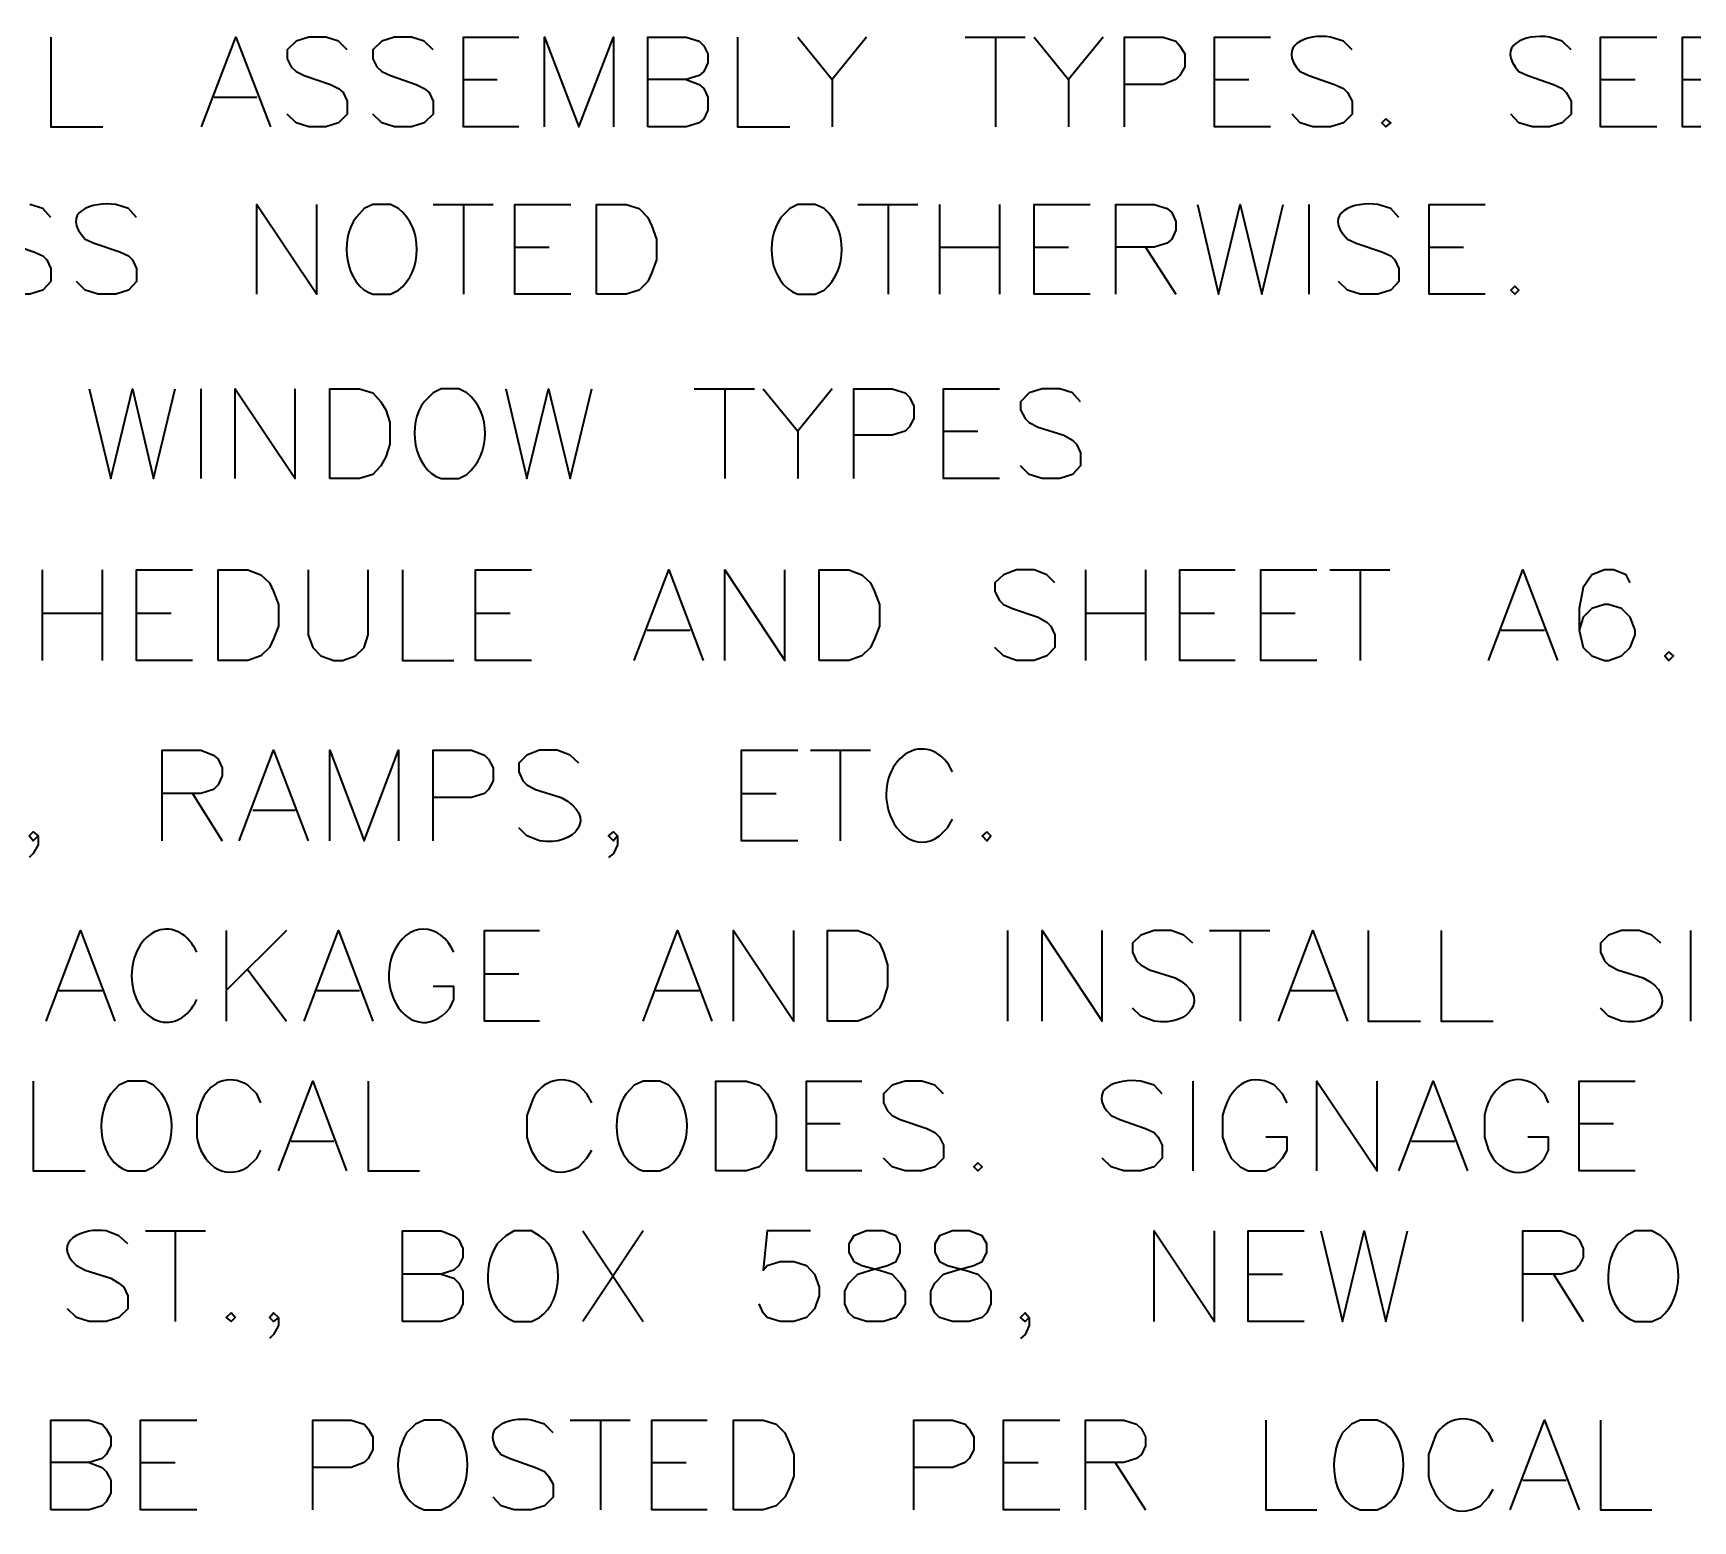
# Model space of a CAD drawing. Header units: inches. Extents: x 5 to 516, y -193 to 129.
# Drawn here: x 114.52 to 121.42, y 13.15 to 19.34 of the extents above; entities that cross this region are included whole.
import ezdxf

# ---------------------------------------------------------------- set-up
doc = ezdxf.new("R2010")
doc.units = ezdxf.units.IN
doc.header["$MEASUREMENT"] = 0
doc.layers.add('PDF_Geometry', color=7, linetype='Continuous')

msp = doc.modelspace()

# ---------------------------------------------------------------- linework, layer by layer
at = {"layer": 'PDF_Geometry', "lineweight": 35}
for points in [[(114.5903064, 19.3243338), (114.5903064, 18.9510004), (114.8069731, 18.9510004)], [(115.2169714, 18.9510021), (115.3603047, 19.3243354), (115.5036381, 18.9510021)], [(115.8236371, 19.2710009), (115.7869705, 19.3076676), (115.7336371, 19.3243343), (115.6636371, 19.3243343), (115.6103038, 19.3076676), (115.5736371, 19.2710009), (115.5736371, 19.2343343), (115.5903038, 19.2010009), (115.6103038, 19.1810009), (115.6436371, 19.1643343), (115.7536371, 19.1276676), (115.7869705, 19.1110009), (115.8069705, 19.0943343), (115.8236371, 19.0576676), (115.8236371, 19.0043343), (115.7869705, 18.9676676), (115.7336371, 18.9510009), (115.6636371, 18.9510009), (115.6103038, 18.9676676), (115.5736371, 19.0043343)], [(116.1803063, 19.2710009), (116.1436396, 19.3076676), (116.0903063, 19.3243343), (116.0203063, 19.3243343), (115.9669729, 19.3076676), (115.9303063, 19.2710009), (115.9303063, 19.2343343), (115.9469729, 19.2010009), (115.9669729, 19.1810009), (116.0036396, 19.1643343), (116.1103063, 19.1276676), (116.1436396, 19.1110009), (116.1636396, 19.0943343), (116.1803063, 19.0576676), (116.1803063, 19.0043343), (116.1436396, 18.9676676), (116.0903063, 18.9510009), (116.0203063, 18.9510009), (115.9669729, 18.9676676), (115.9303063, 19.0043343)], [(116.5369712, 18.9510021), (116.3069712, 18.9510021), (116.3069712, 19.3243354), (116.5369712, 19.3243354)], [(116.6436378, 18.9510021), (116.6436378, 19.3243354), (116.7869711, 18.9510021), (116.9303044, 19.3243354), (116.9303044, 18.9510021)], [(117.0736372, 18.9510021), (117.0736372, 19.3243354), (117.2336373, 19.3243354), (117.2869706, 19.3076688), (117.3069706, 19.2876688), (117.3236373, 19.2543354), (117.3236373, 19.2176688), (117.3069706, 19.1810021), (117.2869706, 19.1643354), (117.2336373, 19.1476688), (117.0736372, 19.1476688)], [(117.4469724, 19.3243338), (117.4469724, 18.9510004), (117.6636391, 18.9510004)], [(117.6969724, 19.3243338), (117.8403057, 19.1476671), (117.8403057, 18.9510004)], [(117.9836376, 19.3243338), (117.8403042, 19.1476671)], [(118.3936396, 19.3243338), (118.6436396, 19.3243338)], [(118.5203062, 19.3243338), (118.5203062, 18.9510004)], [(118.6803065, 19.3243338), (118.8236398, 19.1476671), (118.8236398, 18.9510004)], [(118.9669717, 19.3243338), (118.8236383, 19.1476671)], [(119.0569714, 18.9510021), (119.0569714, 19.3243354), (119.2169714, 19.3243354), (119.2703048, 19.3076688), (119.2869714, 19.2876688), (119.3069714, 19.2543354), (119.3069714, 19.2010021), (119.2869714, 19.1643354), (119.2703048, 19.1476688), (119.2169714, 19.1276688), (119.0569714, 19.1276688)], [(119.6636399, 18.9510021), (119.4303065, 18.9510021), (119.4303065, 19.3243354), (119.6636399, 19.3243354)], [(120.0036403, 19.2710009), (119.9669737, 19.3076676), (119.9136403, 19.3243343)], [(120.9136407, 19.2710009), (120.876974, 19.3076676), (120.8236407, 19.3243343)], [(121.2703057, 18.9510021), (121.0369724, 18.9510021), (121.0369724, 19.3243354), (121.2703057, 19.3243354)], [(121.6103055, 18.9510021), (121.3769721, 18.9510021), (121.3769721, 19.3243354), (121.6103055, 19.3243354)], [(116.3069712, 19.1476675), (116.4469712, 19.1476675)], [(117.2336375, 19.1476675), (117.2869709, 19.1276675), (117.3069709, 19.1110009), (117.3236375, 19.0743342), (117.3236375, 19.0210009), (117.3069709, 18.9843342), (117.2869709, 18.9676675), (117.2336375, 18.9510009), (117.0736375, 18.9510009)], [(119.4303065, 19.1476675), (119.5736399, 19.1476675)], [(119.7869736, 19.1810009), (119.8236403, 19.1643343), (119.930307, 19.1276676), (119.9669737, 19.1110009), (119.9836403, 19.0943343), (120.0036403, 19.0576676), (120.0036403, 19.0043343), (119.9669737, 18.9676676), (119.9136403, 18.9510009), (119.840307, 18.9510009), (119.7869736, 18.9676676), (119.7536403, 19.0043343)], [(120.696974, 19.1810009), (120.7336407, 19.1643343), (120.8403073, 19.1276676), (120.876974, 19.1110009), (120.8936407, 19.0943343), (120.9136407, 19.0576676), (120.9136407, 19.0043343), (120.876974, 18.9676676), (120.8236407, 18.9510009), (120.7536407, 18.9510009), (120.696974, 18.9676676), (120.6636407, 19.0043343)], [(121.0369724, 19.1476675), (121.1803057, 19.1476675)], [(121.3769721, 19.1476675), (121.5203055, 19.1476675)], [(115.2703059, 19.0743338), (115.4469726, 19.0743338)], [(114.5903064, 18.5743337), (114.5569731, 18.6110004), (114.5036398, 18.6276671)], [(114.9469722, 18.5743337), (114.9136388, 18.6110004), (114.8603055, 18.6276671)], [(115.4469722, 18.2543332), (115.4469722, 18.6276665), (115.6969722, 18.2543332), (115.6969722, 18.6276665)], [(116.0369729, 18.6110016), (116.0036396, 18.6276683), (115.9303063, 18.6276683), (115.8936396, 18.6110016), (115.8603063, 18.574335)], [(116.1803063, 18.6276683), (116.4303063, 18.6276683)], [(116.3069712, 18.6276683), (116.3069712, 18.2543349)], [(116.7536394, 18.2543332), (116.520306, 18.2543332), (116.520306, 18.6276665), (116.7536394, 18.6276665)], [(117.8069724, 18.6110016), (117.7703057, 18.6276683), (117.6969724, 18.6276683), (117.6636391, 18.6110016), (117.6269724, 18.574335)], [(117.9469724, 18.6276683), (118.1969724, 18.6276683)], [(118.0736373, 18.6276683), (118.0736373, 18.2543349)], [(118.2869722, 18.6276683), (118.2869722, 18.2543349)], [(118.5369722, 18.6276683), (118.5369722, 18.2543349)], [(118.9136398, 18.2543332), (118.6803065, 18.2543332), (118.6803065, 18.6276665), (118.9136398, 18.6276665)], [(119.0203062, 18.2543332), (119.0203062, 18.6276665), (119.1803063, 18.6276665), (119.2336396, 18.6109999), (119.2536396, 18.5943332), (119.2703063, 18.5576665), (119.2703063, 18.5209999), (119.2536396, 18.4843332), (119.2336396, 18.4676665), (119.1803063, 18.4509999), (119.0203062, 18.4509999)], [(119.360306, 18.6276683), (119.4469727, 18.2543349), (119.5369727, 18.6276683), (119.6269727, 18.2543349), (119.7169727, 18.6276683)], [(119.8236392, 18.6276683), (119.8236392, 18.2543349)], [(120.1969726, 18.5743337), (120.1636393, 18.6110004), (120.1103059, 18.6276671)], [(120.5569726, 18.2543332), (120.3236392, 18.2543332), (120.3236392, 18.6276665), (120.5569726, 18.6276665)], [(114.3769731, 18.4843337), (114.4136397, 18.4676671), (114.5203064, 18.4310004), (114.5569731, 18.4143337), (114.5736398, 18.3976671), (114.5903064, 18.3610004), (114.5903064, 18.3076671), (114.5569731, 18.2710004), (114.5036398, 18.2543337), (114.4303064, 18.2543337), (114.3769731, 18.2710004), (114.3403064, 18.3076671)], [(114.7336388, 18.4843337), (114.7703055, 18.4676671), (114.8769722, 18.4310004), (114.9136388, 18.4143337), (114.9303055, 18.3976671), (114.9469722, 18.3610004), (114.9469722, 18.3076671), (114.9136388, 18.2710004), (114.8603055, 18.2543337), (114.7869722, 18.2543337), (114.7336388, 18.2710004), (114.6969722, 18.3076671)], [(116.520306, 18.451002), (116.6636394, 18.451002)], [(118.2869722, 18.451002), (118.5369722, 18.451002)], [(118.6803065, 18.451002), (118.8236398, 18.451002)], [(119.1436396, 18.451002), (119.2703063, 18.2543354)], [(119.9836392, 18.4843337), (120.0203059, 18.4676671), (120.1269726, 18.4310004), (120.1636393, 18.4143337), (120.1803059, 18.3976671), (120.1969726, 18.3610004), (120.1969726, 18.3076671), (120.1636393, 18.2710004), (120.1103059, 18.2543337), (120.0369726, 18.2543337), (119.9836392, 18.2710004), (119.9469726, 18.3076671)], [(120.3236392, 18.451002), (120.4669725, 18.451002)], [(115.9303063, 18.2543349), (116.0036396, 18.2543349), (116.0369729, 18.2710016)], [(117.6969724, 18.2543349), (117.7703057, 18.2543349), (117.8069724, 18.2710016)], [(114.7503067, 17.8610006), (114.8403067, 17.4876672), (114.9303067, 17.8610006), (115.0169734, 17.4876672), (115.1069734, 17.8610006)], [(115.2136382, 17.8610006), (115.2136382, 17.4876672)], [(115.3569725, 17.4876671), (115.3569725, 17.8610005), (115.6069725, 17.4876671), (115.6069725, 17.8610005)], [(116.3203049, 17.8443339), (116.2869716, 17.8610006), (116.2136383, 17.8610006), (116.1803049, 17.8443339), (116.1436383, 17.8076672)], [(116.4836375, 17.8610006), (116.5703041, 17.4876672), (116.6603042, 17.8610006), (116.7503042, 17.4876672), (116.8403042, 17.8610006)], [(117.2669729, 17.8610006), (117.5169729, 17.8610006)], [(117.3936378, 17.8610006), (117.3936378, 17.4876672)], [(117.5536381, 17.8610006), (117.6969714, 17.6843339), (117.6969714, 17.4876672)], [(117.8403067, 17.8610006), (117.6969733, 17.6843339)], [(117.9303064, 17.4876671), (117.9303064, 17.8610005), (118.0903064, 17.8610005), (118.1436398, 17.8443338), (118.1603064, 17.8276672), (118.1803064, 17.7910005), (118.1803064, 17.7376672), (118.1603064, 17.7010005), (118.1436398, 17.6843338), (118.0903064, 17.6676671), (117.9303064, 17.6676671)], [(118.5369715, 17.4876671), (118.3036382, 17.4876671), (118.3036382, 17.8610005), (118.5369715, 17.8610005)], [(118.8736387, 17.8076677), (118.8403054, 17.8443344), (118.7869721, 17.861001), (118.7136387, 17.861001), (118.6603054, 17.8443344), (118.6236387, 17.8076677), (118.6236387, 17.7743344), (118.6436387, 17.7376677), (118.6603054, 17.721001), (118.6969721, 17.701001), (118.8036387, 17.6676677), (118.8403054, 17.6476677), (118.8569721, 17.631001), (118.8736387, 17.5943343), (118.8736387, 17.541001), (118.8403054, 17.5043343), (118.7869721, 17.4876677), (118.7136387, 17.4876677), (118.6603054, 17.5043343), (118.6236387, 17.541001)], [(118.3036382, 17.6843343), (118.4469715, 17.6843343)], [(116.2136383, 17.4876672), (116.2869716, 17.4876672), (116.3203049, 17.5043339)], [(114.5536379, 17.1076673), (114.5536379, 16.7310006)], [(114.8036379, 17.1076673), (114.8036379, 16.7310006)], [(115.1803055, 16.7310007), (114.9469722, 16.7310007), (114.9469722, 17.1076674), (115.1803055, 17.1076674)], [(115.6603071, 17.1076673), (115.6603071, 16.8376673), (115.6803071, 16.7843339), (115.7136404, 16.7510006), (115.7669737, 16.7310006), (115.8036404, 16.7310006), (115.8569737, 16.7510006), (115.8936404, 16.7843339), (115.9103071, 16.8376673), (115.9103071, 17.1076673)], [(116.053638, 17.1076673), (116.053638, 16.7310006), (116.2669713, 16.7310006)], [(116.5903059, 16.7310007), (116.3569726, 16.7310007), (116.3569726, 17.1076674), (116.5903059, 17.1076674)], [(117.0169729, 16.7310007), (117.1603062, 17.1076674), (117.3036396, 16.7310007)], [(117.3936378, 16.7310007), (117.3936378, 17.1076674), (117.6436378, 16.7310007), (117.6436378, 17.1076674)], [(118.766973, 17.0543344), (118.7336397, 17.0876678), (118.6803063, 17.1076678), (118.606973, 17.1076678), (118.5536397, 17.0876678), (118.516973, 17.0543344), (118.516973, 17.0176678), (118.536973, 16.9810011), (118.5536397, 16.9643344), (118.5903063, 16.9476678), (118.696973, 16.9110011), (118.7336397, 16.8910011), (118.7503064, 16.8743344), (118.766973, 16.8376678), (118.766973, 16.7843344), (118.7336397, 16.7510011), (118.6803063, 16.7310011), (118.606973, 16.7310011), (118.5536397, 16.7510011), (118.516973, 16.7843344)], [(118.8936396, 17.1076673), (118.8936396, 16.7310006)], [(119.1436396, 17.1076673), (119.1436396, 16.7310006)], [(119.5169723, 16.7310007), (119.2869722, 16.7310007), (119.2869722, 17.1076674), (119.5169723, 17.1076674)], [(119.8569722, 16.7310007), (119.6236388, 16.7310007), (119.6236388, 17.1076674), (119.8569722, 17.1076674)], [(119.9103057, 17.1076673), (120.1603057, 17.1076673)], [(120.0369723, 17.1076673), (120.0369723, 16.7310006)], [(120.570306, 16.7310007), (120.7136394, 17.1076674), (120.8569727, 16.7310007)], [(121.1603058, 17.0543344), (121.1436391, 17.0876678), (121.0903058, 17.1076678), (121.0536391, 17.1076678), (121.0003058, 17.0876678), (120.9636391, 17.0343344), (120.9469724, 16.9476678), (120.9469724, 16.8576678), (120.9636391, 16.7843344), (121.0003058, 16.7510011), (121.0536391, 16.7310011), (121.0703058, 16.7310011), (121.1236391, 16.7510011), (121.1603058, 16.7843344), (121.1803058, 16.8376678), (121.1803058, 16.8576678), (121.1603058, 16.9110011), (121.1236391, 16.9476678), (121.0703058, 16.9643344), (121.0536391, 16.9643344), (121.0003058, 16.9476678), (120.9636391, 16.9110011), (120.9469724, 16.8576678)], [(114.5536379, 16.927667), (114.8036379, 16.927667)], [(114.9469722, 16.927667), (115.0903055, 16.927667)], [(116.3569726, 16.927667), (116.5003059, 16.927667)], [(118.8936396, 16.927667), (119.1436396, 16.927667)], [(119.2869722, 16.927667), (119.4303056, 16.927667)], [(119.6236388, 16.927667), (119.7669722, 16.927667)], [(117.0703074, 16.8576673), (117.2503075, 16.8576673)], [(120.6236389, 16.8576673), (120.8036389, 16.8576673)], [(115.0536379, 15.9810006), (115.0536379, 16.3576673), (115.2136379, 16.3576673), (115.2669712, 16.3376673), (115.2869713, 16.3210006), (115.3036379, 16.284334), (115.3036379, 16.2510006), (115.2869713, 16.214334), (115.2669712, 16.194334), (115.2136379, 16.1776673), (115.0536379, 16.1776673)], [(115.3736385, 15.9810006), (115.5169718, 16.3576673), (115.6603052, 15.9810006)], [(115.7503068, 15.9810006), (115.7503068, 16.3576673), (115.8936401, 15.9810006), (116.0369735, 16.3576673), (116.0369735, 15.9810006)], [(116.1803063, 15.9810006), (116.1803063, 16.3576673), (116.3403063, 16.3576673), (116.3936396, 16.3376673), (116.4103063, 16.3210006), (116.4303063, 16.284334), (116.4303063, 16.2310006), (116.4103063, 16.194334), (116.3936396, 16.1776673), (116.3403063, 16.1610006), (116.1803063, 16.1610006)], [(116.786972, 16.3043344), (116.7503054, 16.3376677), (116.696972, 16.3576677), (116.6236387, 16.3576677), (116.5703054, 16.3376677), (116.536972, 16.3043344), (116.536972, 16.2676677), (116.5536387, 16.231001), (116.5703054, 16.2143344), (116.606972, 16.1943344), (116.7136387, 16.161001)], [(117.6969717, 15.9810006), (117.4636384, 15.9810006), (117.4636384, 16.3576673), (117.6969717, 16.3576673)], [(117.750307, 16.3576672), (118.000307, 16.3576672)], [(117.8736387, 16.3576672), (117.8736387, 15.9810005)], [(115.1803062, 16.1776669), (115.3036395, 15.9810002)], [(117.4636384, 16.1776669), (117.6069717, 16.1776669)], [(115.4303062, 16.1076672), (115.6069729, 16.1076672)], [(114.5369719, 16.0010007), (114.5169719, 15.9810006), (114.5003052, 16.0010007), (114.5169719, 16.0176673), (114.5369719, 16.0010007), (114.5369719, 15.964334), (114.5169719, 15.9276673), (114.5003052, 15.9110006)], [(116.6236387, 15.981001), (116.5703054, 16.001001), (116.536972, 16.0343344)], [(116.9469723, 16.0010007), (116.9303057, 15.9810006), (116.9103057, 16.0010007), (116.9303057, 16.0176673), (116.9469723, 16.0010007), (116.9469723, 15.964334), (116.9303057, 15.9276673), (116.9103057, 15.9110006)], [(118.2869734, 16.0010008), (118.3203067, 16.0343342), (118.3403067, 16.0710008)], [(114.5703072, 15.2310006), (114.7136406, 15.6076673), (114.8569739, 15.2310006)], [(115.3203073, 15.6076672), (115.3203073, 15.2310005)], [(115.5703073, 15.6076672), (115.3203073, 15.3576672)], [(115.6436377, 15.2310006), (115.786971, 15.6076673), (115.9303044, 15.2310006)], [(116.6236378, 15.2310006), (116.3936377, 15.2310006), (116.3936377, 15.6076673), (116.6236378, 15.6076673)], [(117.0536381, 15.2310006), (117.1969714, 15.6076673), (117.3403047, 15.2310006)], [(117.4303064, 15.2310006), (117.4303064, 15.6076673), (117.6803064, 15.2310006), (117.6803064, 15.6076673)], [(118.5703059, 15.6076672), (118.5703059, 15.2310005)], [(118.7136385, 15.2310006), (118.7136385, 15.6076673), (118.9636385, 15.2310006), (118.9636385, 15.6076673)], [(119.3403068, 15.5543343), (119.3036401, 15.5876677), (119.2503068, 15.6076677), (119.1803068, 15.6076677), (119.1236401, 15.5876677), (119.0903068, 15.5543343), (119.0903068, 15.5176677), (119.1069735, 15.481001), (119.1236401, 15.4643343), (119.1603068, 15.4443343), (119.2669735, 15.411001)], [(119.4103057, 15.6076672), (119.6603057, 15.6076672)], [(119.5369723, 15.6076672), (119.5369723, 15.2310005)], [(119.6969726, 15.2310006), (119.8403059, 15.6076673), (119.9836392, 15.2310006)], [(120.070306, 15.6076672), (120.070306, 15.2310005), (120.2869727, 15.2310005)], [(120.3736389, 15.6076672), (120.3736389, 15.2310005), (120.5903056, 15.2310005)], [(121.2869724, 15.5543343), (121.2503057, 15.5876677), (121.1969724, 15.6076677), (121.1236391, 15.6076677), (121.0703057, 15.5876677), (121.0369724, 15.5543343), (121.0369724, 15.5176677), (121.0536391, 15.481001), (121.0703057, 15.4643343), (121.1069724, 15.4443343), (121.2136391, 15.411001)], [(121.4103058, 15.6076672), (121.4103058, 15.2310005)], [(115.410307, 15.4443337), (115.570307, 15.2310004)], [(116.3936377, 15.4276669), (116.5369711, 15.4276669)], [(114.6236384, 15.3576672), (114.8036384, 15.3576672)], [(115.6969722, 15.3576672), (115.8736389, 15.3576672)], [(116.2503062, 15.2843341), (116.2669728, 15.3210008), (116.2669728, 15.3743341), (116.1803061, 15.3743341)], [(117.1069726, 15.3576672), (117.2869726, 15.3576672)], [(119.7503071, 15.3576672), (119.9303071, 15.3576672)], [(119.1803068, 15.231001), (119.1236401, 15.251001), (119.0903068, 15.2843343)], [(121.1236391, 15.231001), (121.0703057, 15.251001), (121.0369724, 15.2843343)], [(114.5169727, 14.9810005), (114.5169727, 14.6076672), (114.7336394, 14.6076672)], [(115.0169737, 14.9643339), (114.9836403, 14.9810005), (114.910307, 14.9810005), (114.8736403, 14.9643339), (114.840307, 14.9276672)], [(115.5369719, 14.6076671), (115.6803053, 14.9810005), (115.8203053, 14.6076671)], [(115.9103071, 14.9810005), (115.9103071, 14.6076672), (116.1236404, 14.6076672)], [(117.1603047, 14.9643339), (117.1236381, 14.9810005), (117.0536381, 14.9810005), (117.0169714, 14.9643339), (116.9836381, 14.9276672)], [(117.9636376, 14.6076671), (117.7336376, 14.6076671), (117.7336376, 14.9810005), (117.9636376, 14.9810005)], [(118.3036382, 14.9276668), (118.2669715, 14.9643335), (118.2136382, 14.9810002), (118.1436381, 14.9810002), (118.0903048, 14.9643335), (118.0536381, 14.9276668), (118.0536381, 14.8910002), (118.0703048, 14.8576668), (118.0903048, 14.8376668), (118.1236381, 14.8210001), (118.2336382, 14.7843335), (118.2669715, 14.7676668), (118.2869715, 14.7476668), (118.3036382, 14.7143335), (118.3036382, 14.6610001), (118.2669715, 14.6243335), (118.2136382, 14.6076668), (118.1436381, 14.6076668), (118.0903048, 14.6243335), (118.0536381, 14.6610001)], [(119.2136385, 14.9276668), (119.1803052, 14.9643335), (119.1236385, 14.9810002)], [(119.3403068, 14.9810005), (119.3403068, 14.6076672)], [(119.8569728, 14.6076671), (119.8569728, 14.9810005), (120.1069729, 14.6076671), (120.1069729, 14.9810005)], [(120.1969726, 14.6076671), (120.3403059, 14.9810005), (120.4836393, 14.6076671)], [(121.180306, 14.6076671), (120.9469727, 14.6076671), (120.9469727, 14.9810005), (121.180306, 14.9810005)], [(115.4636382, 14.8910008), (115.4469715, 14.9276675), (115.4103049, 14.9643341)], [(119.7336394, 14.8910008), (119.7136394, 14.9276675), (119.6803061, 14.9643341)], [(120.820306, 14.8910008), (120.8036394, 14.9276675), (120.7669727, 14.9643341)], [(115.2136382, 14.8910008), (115.1969715, 14.8376675), (115.1969715, 14.7476675)], [(117.7336376, 14.8043343), (117.8736376, 14.8043343)], [(119.0003052, 14.8376668), (119.0369718, 14.8210001), (119.1436385, 14.7843335), (119.1803052, 14.7676668), (119.1969718, 14.7476668), (119.2136385, 14.7143335), (119.2136385, 14.6610001), (119.1803052, 14.6243335), (119.1236385, 14.6076668), (119.0536385, 14.6076668), (119.0003052, 14.6243335), (118.9636385, 14.6610001)], [(119.4636394, 14.8376675), (119.4636394, 14.7476675), (119.4836394, 14.6943341), (119.5003061, 14.6610008), (119.5369727, 14.6243341), (119.5703061, 14.6076674), (119.6436394, 14.6076674), (119.6803061, 14.6243341), (119.7136394, 14.6610008), (119.7336394, 14.6943341), (119.7336394, 14.7476675), (119.6436394, 14.7476675)], [(120.5536394, 14.8376675), (120.5536394, 14.7476675), (120.570306, 14.6943341)], [(120.9469727, 14.8043343), (121.090306, 14.8043343)], [(115.5903065, 14.7310005), (115.7669732, 14.7310005)], [(120.2503072, 14.7310005), (120.4303072, 14.7310005)], [(120.8036394, 14.6610008), (120.820306, 14.6943341), (120.820306, 14.7476675), (120.7336394, 14.7476675)], [(115.4103049, 14.6243341), (115.4469715, 14.6610008), (115.4636382, 14.6943341)], [(116.7869733, 14.6243341), (116.8203066, 14.6610008), (116.8403066, 14.6943341)], [(114.910307, 14.6076672), (114.9836403, 14.6076672), (115.0169737, 14.6243338)], [(117.0536381, 14.6076672), (117.1236381, 14.6076672), (117.1603047, 14.6243338)], [(114.910307, 14.3043342), (114.8736403, 14.3376676), (114.820307, 14.3576676)], [(114.9836374, 14.3576671), (115.2336374, 14.3576671)], [(115.1069725, 14.3576671), (115.1069725, 13.9810004)], [(116.053638, 13.9810005), (116.053638, 14.3576672), (116.213638, 14.3576672), (116.2669713, 14.3376672), (116.2869713, 14.3210005), (116.303638, 14.2843338), (116.303638, 14.2476671), (116.2869713, 14.2143338), (116.2669713, 14.1943338), (116.213638, 14.1776671), (116.053638, 14.1776671)], [(116.6236395, 14.3376671), (116.5903062, 14.3576671), (116.5169728, 14.3576671), (116.4836395, 14.3376671), (116.4469728, 14.3043337)], [(116.803638, 14.3576671), (117.0536381, 13.9810004)], [(117.0536381, 14.3576671), (116.803638, 13.9810004)], [(117.750307, 14.3576671), (117.5703069, 14.3576671), (117.5536403, 14.1943337), (117.5703069, 14.2143337), (117.6236403, 14.2310004), (117.6803069, 14.2310004), (117.7336403, 14.2143337), (117.7669736, 14.1776671), (117.7869736, 14.1243337), (117.7869736, 14.0876671), (117.7669736, 14.0343337), (117.7336403, 13.9976671), (117.6803069, 13.9810004), (117.6236403, 13.9810004), (117.5703069, 13.9976671), (117.5536403, 14.0176671), (117.5369736, 14.0543337)], [(119.1803065, 13.9810005), (119.1803065, 14.3576672), (119.4303065, 13.9810005), (119.4303065, 14.3576672)], [(119.8036393, 13.9810005), (119.5703059, 13.9810005), (119.5703059, 14.3576672), (119.8036393, 14.3576672)], [(119.8736388, 14.3576671), (119.9636388, 13.9810004), (120.0536388, 14.3576671), (120.1436388, 13.9810004), (120.2336389, 14.3576671)], [(120.7136386, 13.9810005), (120.7136386, 14.3576672), (120.8736386, 14.3576672), (120.9303053, 14.3376672), (120.946972, 14.3210005), (120.9636386, 14.2843338), (120.9636386, 14.2476671), (120.946972, 14.2143338), (120.9303053, 14.1943338), (120.8736386, 14.1776671), (120.7136386, 14.1776671)], [(121.2869734, 14.3376671), (121.2503067, 14.3576671), (121.1803067, 14.3576671), (121.14364, 14.3376671), (121.1069733, 14.3043337)], [(114.6969736, 14.2143342), (114.7336403, 14.1943342), (114.840307, 14.1610009), (114.8736403, 14.1410009), (114.8936403, 14.1243342), (114.910307, 14.0876675), (114.910307, 14.0343342), (114.8736403, 13.9976675), (114.820307, 13.9810009), (114.750307, 13.9810009), (114.6969736, 13.9976675), (114.660307, 14.0343342)], [(116.2136383, 14.1776668), (116.2669716, 14.1610001), (116.2869716, 14.1410001), (116.3036383, 14.1076668), (116.3036383, 14.0543334), (116.2869716, 14.0176668), (116.2669716, 13.9976668), (116.2136383, 13.9810001), (116.0536382, 13.9810001)], [(119.5703059, 14.1776668), (119.7136393, 14.1776668)], [(120.8403069, 14.1776668), (120.9636403, 13.9810001)], [(115.5369719, 13.9976673), (115.5169719, 13.9810006), (115.5003053, 13.9976673), (115.5169719, 14.0176673), (115.5369719, 13.9976673), (115.5369719, 13.964334), (115.5169719, 13.9276673), (115.5003053, 13.9110006)], [(118.6603056, 13.9976673), (118.6436389, 13.9810006), (118.6236389, 13.9976673), (118.6436389, 14.0176673), (118.6603056, 13.9976673), (118.6603056, 13.964334), (118.6436389, 13.9276673), (118.6236389, 13.9110006)], [(116.5169728, 13.9810004), (116.5903062, 13.9810004), (116.6236395, 13.9976671)], [(121.1803067, 13.9810004), (121.2503067, 13.9810004), (121.2869734, 13.9976671)], [(114.5903064, 13.1976667), (114.5903064, 13.5710001), (114.7503064, 13.5710001), (114.8036398, 13.5543334), (114.8203064, 13.5343334), (114.8403064, 13.5010001), (114.8403064, 13.4643334), (114.8203064, 13.4276667), (114.8036398, 13.4110001), (114.7503064, 13.3943334), (114.5903064, 13.3943334)], [(115.1969715, 13.1976667), (114.9636382, 13.1976667), (114.9636382, 13.5710001), (115.1969715, 13.5710001)], [(115.6803062, 13.1976667), (115.6803062, 13.5710001), (115.8403063, 13.5710001), (115.8936396, 13.5543334), (115.9103063, 13.5343334), (115.9303063, 13.5010001), (115.9303063, 13.4476667), (115.9103063, 13.4110001), (115.8936396, 13.3943334), (115.8403063, 13.3743334), (115.6803062, 13.3743334)], [(116.2503044, 13.5543335), (116.2136377, 13.5710002), (116.1436377, 13.5710002), (116.106971, 13.5543335), (116.0703044, 13.5176668)], [(116.6803063, 13.5176673), (116.6436397, 13.554334), (116.5903063, 13.5710006)], [(116.7503069, 13.5710002), (117.0003069, 13.5710002)], [(116.8769718, 13.5710002), (116.8769718, 13.1976668)], [(117.3203066, 13.1976667), (117.0903066, 13.1976667), (117.0903066, 13.5710001), (117.3203066, 13.5710001)], [(118.1803064, 13.1976667), (118.1803064, 13.5710001), (118.3403065, 13.5710001), (118.3936398, 13.5543334), (118.4103065, 13.5343334), (118.4303065, 13.5010001), (118.4303065, 13.4476667), (118.4103065, 13.4110001), (118.3936398, 13.3943334), (118.3403065, 13.3743334), (118.1803064, 13.3743334)], [(118.7869715, 13.1976667), (118.5536382, 13.1976667), (118.5536382, 13.5710001), (118.7869715, 13.5710001)], [(118.8936396, 13.1976667), (118.8936396, 13.5710001), (119.0536396, 13.5710001), (119.106973, 13.5543334), (119.126973, 13.5343334), (119.1436396, 13.5010001), (119.1436396, 13.4643334), (119.126973, 13.4276667), (119.106973, 13.4110001), (119.0536396, 13.3943334), (118.8936396, 13.3943334)], [(119.6436397, 13.5710002), (119.6436397, 13.1976668), (119.856973, 13.1976668)], [(120.143639, 13.5543335), (120.1069723, 13.5710002), (120.0369723, 13.5710002), (120.0003056, 13.5543335), (119.963639, 13.5176668)], [(120.6603058, 13.1976667), (120.8036391, 13.5710001), (120.9469724, 13.1976667)], [(121.0369724, 13.5710002), (121.0369724, 13.1976668), (121.2503057, 13.1976668)], [(114.7503067, 13.3943339), (114.80364, 13.3743339), (114.8203067, 13.3576672), (114.8403067, 13.3210005), (114.8403067, 13.2676672), (114.8203067, 13.2310005), (114.80364, 13.2143339), (114.7503067, 13.1976672), (114.5903067, 13.1976672)], [(114.9636382, 13.3943339), (115.1069715, 13.3943339)], [(116.4636396, 13.4276673), (116.5003063, 13.4110006), (116.606973, 13.3743339), (116.6436397, 13.3576673), (116.6603063, 13.3376673), (116.6803063, 13.3043339), (116.6803063, 13.2510006), (116.6436397, 13.2143339), (116.5903063, 13.1976673), (116.516973, 13.1976673), (116.4636396, 13.2143339), (116.4303063, 13.2510006)], [(117.0903066, 13.3943339), (117.23364, 13.3943339)], [(118.5536382, 13.3943339), (118.6969715, 13.3943339)], [(119.016973, 13.3943339), (119.1436397, 13.1976672)], [(120.5369736, 13.2143337), (120.5703069, 13.2510004), (120.5903069, 13.2843337)], [(120.7136386, 13.3210001), (120.8936386, 13.3210001)], [(116.1436377, 13.1976668), (116.2136377, 13.1976668), (116.2503044, 13.2143335)], [(120.0369723, 13.1976668), (120.1069723, 13.1976668), (120.143639, 13.2143335)]]:
    msp.add_lwpolyline(points, dxfattribs=at)
for points in [[(120.1436397, 18.9843341), (120.1269731, 18.9676674), (120.1436397, 18.9510007), (120.1636397, 18.9676674)], [(116.8603058, 18.2543332), (116.8603058, 18.6276665), (116.9836391, 18.6276665), (117.0369725, 18.6109999), (117.0736391, 18.5743332), (117.0903058, 18.5376665), (117.1103058, 18.4843332), (117.1103058, 18.3976665), (117.0903058, 18.3443332), (117.0736391, 18.3076665), (117.0369725, 18.2709998), (116.9836391, 18.2543332)], [(120.6803066, 18.2876686), (120.66364, 18.2710019), (120.6803066, 18.2543352), (120.6969733, 18.2710019)], [(115.7503068, 17.4876671), (115.7503068, 17.8610005), (115.8736401, 17.8610005), (115.9303068, 17.8443338), (115.9636401, 17.8076672), (115.9836401, 17.7743338), (116.0003068, 17.7210005), (116.0003068, 17.6310005), (115.9836401, 17.5776671), (115.9636401, 17.5410005), (115.9303068, 17.5043338), (115.8736401, 17.4876671)], [(115.2869719, 16.7310007), (115.2869719, 17.1076674), (115.4103053, 17.1076674), (115.4636386, 17.0876674), (115.5003053, 17.054334), (115.5169719, 17.0176674), (115.5369719, 16.964334), (115.5369719, 16.874334), (115.5169719, 16.8210007), (115.5003053, 16.784334), (115.4636386, 16.7510007), (115.4103053, 16.7310007)], [(117.7869721, 16.7310007), (117.7869721, 17.1076674), (117.9103055, 17.1076674), (117.9636388, 17.0876674), (118.0003055, 17.054334), (118.0169721, 17.0176674), (118.0369721, 16.964334), (118.0369721, 16.874334), (118.0169721, 16.8210007), (118.0003055, 16.784334), (117.9636388, 16.7510007), (117.9103055, 16.7310007)], [(121.3203061, 16.7676675), (121.3036394, 16.7510009), (121.3203061, 16.7310009), (121.3403061, 16.7510009)], [(118.4836393, 16.0176675), (118.4636393, 16.0010008), (118.4836393, 15.9810008), (118.500306, 16.0010008)], [(117.8203075, 15.2310006), (117.8203075, 15.6076673), (117.9469742, 15.6076673), (118.0003075, 15.5876673), (118.0369742, 15.5543339), (118.0536409, 15.5176672), (118.0703075, 15.4643339), (118.0703075, 15.3743339), (118.0536409, 15.3210006), (118.0369742, 15.2843339), (118.0003075, 15.2510006), (117.9469742, 15.2310006)], [(117.3569726, 14.6076671), (117.3569726, 14.9810005), (117.4836393, 14.9810005), (117.5369727, 14.9643338), (117.570306, 14.9276671), (117.590306, 14.8910005), (117.6069727, 14.8376671), (117.6069727, 14.7476671), (117.590306, 14.6943338), (117.570306, 14.6610004), (117.5369727, 14.6243338), (117.4836393, 14.6076671)], [(118.4469725, 14.6410008), (118.4303058, 14.6243341), (118.4469725, 14.6076674), (118.4636391, 14.6243341)], [(117.9836376, 14.3576671), (117.9303043, 14.3376671), (117.9103043, 14.3043337), (117.9103043, 14.2676671), (117.9303043, 14.2310004), (117.9636376, 14.2143337), (118.0369709, 14.1943337), (118.0903043, 14.1776671), (118.1236376, 14.1410004), (118.1436376, 14.1076671), (118.1436376, 14.0543337), (118.1236376, 14.0176671), (118.1069709, 13.9976671), (118.0536376, 13.9810004), (117.9836376, 13.9810004), (117.9303043, 13.9976671), (117.9103043, 14.0176671), (117.8936376, 14.0543337), (117.8936376, 14.1076671), (117.9103043, 14.1410004), (117.9469709, 14.1776671), (118.0003043, 14.1943337), (118.0703043, 14.2143337), (118.1069709, 14.2310004), (118.1236376, 14.2676671), (118.1236376, 14.3043337), (118.1069709, 14.3376671), (118.0536376, 14.3576671)], [(118.3403067, 14.3576671), (118.2869734, 14.3376671), (118.2669734, 14.3043337), (118.2669734, 14.2676671), (118.2869734, 14.2310004), (118.3203067, 14.2143337), (118.3936401, 14.1943337), (118.4469734, 14.1776671), (118.4836401, 14.1410004), (118.5003067, 14.1076671), (118.5003067, 14.0543337), (118.4836401, 14.0176671), (118.4636401, 13.9976671), (118.4103067, 13.9810004), (118.3403067, 13.9810004), (118.2869734, 13.9976671), (118.2669734, 14.0176671), (118.2503067, 14.0543337), (118.2503067, 14.1076671), (118.2669734, 14.1410004), (118.3036401, 14.1776671), (118.3569734, 14.1943337), (118.4303067, 14.2143337), (118.4636401, 14.2310004), (118.4836401, 14.2676671), (118.4836401, 14.3043337), (118.4636401, 14.3376671), (118.4103067, 14.3576671)], [(115.3403065, 14.0176673), (115.3203065, 13.9976673), (115.3403065, 13.9810007), (115.3569732, 13.9976673)], [(117.4303064, 13.1976667), (117.4303064, 13.5710001), (117.5536397, 13.5710001), (117.6069731, 13.5543334), (117.6436397, 13.5176667), (117.6603064, 13.4810001), (117.6803064, 13.4276667), (117.6803064, 13.3376667), (117.6603064, 13.2843334), (117.6436397, 13.2510001), (117.6069731, 13.2143334), (117.5536397, 13.1976667)]]:
    msp.add_lwpolyline(points, close=True, dxfattribs=at)
for points in [[(116.8403066, 14.8910008), (116.8203066, 14.9276675), (116.7869733, 14.9643341, 0.508478841), (116.5903066, 14.8910008), (116.5703066, 14.8376675), (116.5703066, 14.7476675)], [(120.5903069, 13.4810004), (120.5703069, 13.5176671), (120.5369736, 13.5543338, 0.508478841), (120.3403069, 13.4810004), (120.3203069, 13.4276671), (120.3203069, 13.3376671)]]:
    msp.add_lwpolyline(points, format="xyb", dxfattribs=at)
for centre, major_axis, ratio, start_param, end_param in [((118.2115256, 16.1763006), (0.0067035, 0.1863186), 0.784547052, 5.252928031, 8.164755688), ((115.0717531, 15.4195481), (-0.0004267, 0.1936866), 0.750399506, 5.241955701, 10.46013585), ((116.1416281, 15.4201053), (-0.000525, 0.1930502), 0.753107475, 5.240139883, 8.391016938)]:
    msp.add_ellipse(centre, major_axis=major_axis, ratio=ratio, start_param=start_param, end_param=end_param, dxfattribs=at)
for points in [[(119.9136403, 19.3243343), (119.8129181, 19.3405565), (119.6874736, 19.2900009), (119.7869736, 19.1810009)], [(120.8236407, 19.3243343), (120.721974, 19.3391676), (120.5976962, 19.2908343), (120.696974, 19.1810009)], [(114.8603055, 18.6276671), (114.7639166, 18.6427226), (114.6249166, 18.5944449), (114.7336388, 18.4843337)], [(120.1103059, 18.6276671), (120.0138615, 18.6427226), (119.874917, 18.5944449), (119.9836392, 18.4843337)], [(115.8603063, 18.574335), (115.7888618, 18.480335), (115.8154174, 18.2890572), (115.9303063, 18.2543349)], [(116.0369729, 18.2710016), (116.1385285, 18.3527794), (116.1385285, 18.5292239), (116.0369729, 18.6110016)], [(117.6269724, 18.574335), (117.5604168, 18.4741683), (117.5763057, 18.3042794), (117.6969724, 18.2543349)], [(117.8069724, 18.2710016), (117.9051946, 18.3559461), (117.9051946, 18.5261127), (117.8069724, 18.6110016)], [(116.3203049, 17.5043339), (116.4203605, 17.5860005), (116.4248605, 17.7615006), (116.3203049, 17.8443339)], [(116.1436383, 17.8076672), (116.0718049, 17.7168339), (116.096416, 17.527945), (116.2136383, 17.4876672)], [(116.7136387, 16.161001), (116.8691387, 16.0824455), (116.7730276, 15.9548344), (116.6236387, 15.981001)], [(118.0703067, 16.1243342), (118.09114, 16.0204453), (118.1856956, 15.9288341), (118.2869734, 16.0010008)], [(119.2669735, 15.411001), (119.4199735, 15.3344454), (119.3296401, 15.2061121), (119.1803068, 15.231001)], [(121.2136391, 15.411001), (121.3691391, 15.3324454), (121.273028, 15.2048343), (121.1236391, 15.231001)], [(116.0169728, 15.3210008), (116.0631395, 15.2173341), (116.1693061, 15.1866674), (116.2503062, 15.2843341)], [(115.4103049, 14.9643341), (115.3276382, 15.0133897), (115.2478049, 14.9767786), (115.2136382, 14.8910008)], [(119.1236385, 14.9810002), (119.0272496, 14.9955002), (118.8929718, 14.9461113), (119.0003052, 14.8376668)], [(119.6803061, 14.9643341), (119.5638616, 15.0285008), (119.4904172, 14.9453341), (119.4636394, 14.8376675)], [(120.7669727, 14.9643341), (120.6575283, 15.0310008), (120.5723616, 14.9413341), (120.5536394, 14.8376675)], [(114.840307, 14.9276672), (114.7694737, 14.8317783), (114.7924737, 14.6451116), (114.910307, 14.6076672)], [(115.0169737, 14.6243338), (115.1215292, 14.7071672), (115.1170848, 14.8826116), (115.0169737, 14.9643339)], [(116.9836381, 14.9276672), (116.9128047, 14.8317783), (116.9358047, 14.6451116), (117.0536381, 14.6076672)], [(117.1603047, 14.6243338), (117.2648603, 14.7071672), (117.2604159, 14.8826116), (117.1603047, 14.9643339)], [(115.1969715, 14.7476675), (115.2173604, 14.6433897), (115.3011382, 14.5609452), (115.4103049, 14.6243341)], [(116.5703066, 14.7476675), (116.5958066, 14.6418341), (116.6751955, 14.5620008), (116.7869733, 14.6243341)], [(120.570306, 14.6943341), (120.615306, 14.5897786), (120.7337505, 14.5663897), (120.8036394, 14.6610008)], [(114.820307, 14.3576676), (114.7286959, 14.3737787), (114.5871403, 14.3155564), (114.6969736, 14.2143342)], [(116.4469728, 14.3043337), (116.3804173, 14.2033337), (116.3953062, 14.0315559), (116.5169728, 13.9810004)], [(116.6236395, 13.9976671), (116.7244729, 14.0685559), (116.7279173, 14.2699449), (116.6236395, 14.3376671)], [(121.1069733, 14.3043337), (121.0403067, 14.2036671), (121.0549733, 14.0267782), (121.1803067, 13.9810004)], [(121.2869734, 13.9976671), (121.3839178, 14.0783337), (121.3867511, 14.2608893), (121.2869734, 14.3376671)], [(116.2503044, 13.2143335), (116.3494711, 13.2844446), (116.3467488, 13.483889), (116.2503044, 13.5543335)], [(116.5903063, 13.5710006), (116.4895841, 13.5872228), (116.3641396, 13.5366673), (116.4636396, 13.4276673)], [(120.143639, 13.2143335), (120.2428057, 13.2844446), (120.2400834, 13.483889), (120.143639, 13.5543335)], [(116.0703044, 13.5176668), (116.0102488, 13.4214446), (116.0184155, 13.2372779), (116.1436377, 13.1976668)], [(119.963639, 13.5176668), (119.9035834, 13.4214446), (119.9117501, 13.2372779), (120.0369723, 13.1976668)], [(120.3203069, 13.3376671), (120.3458069, 13.2318337), (120.4251958, 13.1520004), (120.5369736, 13.2143337)]]:
    msp.add_open_spline(points, degree=3, dxfattribs=at)

doc.saveas('drawing.dxf')
